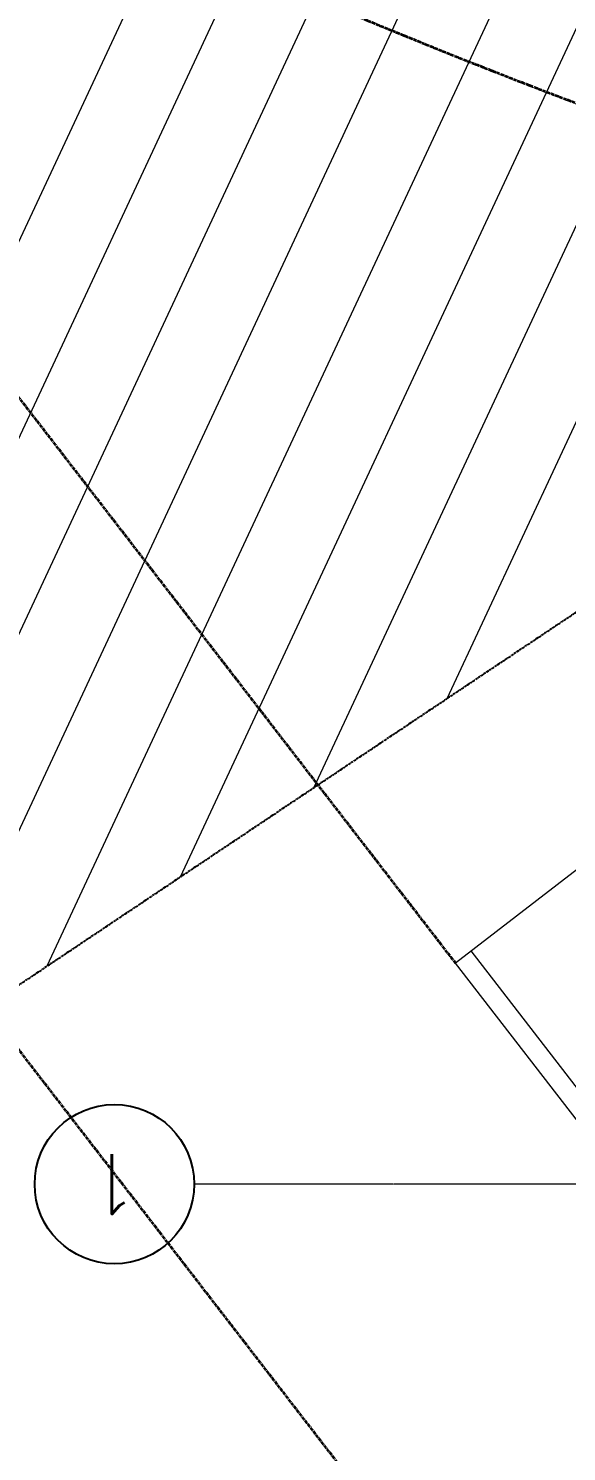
# Model space of a CAD drawing. Header units: inches. Extents: x 0 to 235202, y 0 to 184293.
# Drawn here: x 127631 to 131680, y 131428 to 142143 of the extents above; entities that cross this region are included whole.
import ezdxf
from ezdxf.enums import TextEntityAlignment as Align

# ---------------------------------------------------------------- set-up
doc = ezdxf.new("R2010")
doc.units = ezdxf.units.IN
doc.header["$MEASUREMENT"] = 0
for name, pattern in [('CENTER', [2, 1.25, -0.25, 0.25, -0.25]), ('CENTER2', [1.125, 0.75, -0.125, 0.125, -0.125]), ('PHANTOM2', [1.25, 0.625, -0.125, 0.125, -0.125, 0.125, -0.125])]:
    doc.linetypes.add(name, pattern=pattern)
doc.layers.add('.5', color=8, linetype='Continuous', lineweight=0)
doc.layers.add('DIM', color=251, linetype='Continuous', lineweight=0)
for name, color, linetype in [('1', 1, 'CENTER'), ('GRID_TXT45', 4, 'Continuous'), ('M-X-BKGD', 8, 'Continuous'), ('WINDOW ELEV', 3, 'Continuous')]:
    doc.layers.add(name, color=color, linetype=linetype)
doc.styles.add('SIMPLEX', font='simplex.shx')
doc.styles.get("Standard").update_dxf_attribs({"font": 'arial.ttf'})
doc.linetypes.add('FENCE_LINE', pattern='A,0.5,-0.1,["X",Standard,S=0.1,R=0,X=-0.02,Y=-0.05],-0.1', length=0.7)

# ---------------------------------------------------------------- blocks, each defined once
blk = doc.blocks.new('FLOOR PLAN REV 2')
at = {"layer": '.5', "color": 8, "linetype": 'CENTER', "ltscale": 10}
blk.add_line((118917, 233269), (54403, 233269), dxfattribs=at)
at = {"color": 8}
blk.add_circle((53803, 233268), 600, dxfattribs=at)
at = {"layer": '1', "color": 8, "linetype": 'PHANTOM2', "ltscale": 20}
blk.add_line((61164, 240176), (48990, 232026), dxfattribs=at)
at = {"layer": 'DIM', "color": 8, "linetype": 'Continuous'}
for p, q in [((51293, 233568), (59171, 250463)), ((52296, 234239), (59727, 250176)), ((50291, 232897), (58168, 249789)), ((53298, 234911), (60130, 249562)), ((49288, 232226), (57164, 249115)), ((54301, 235582), (60533, 248947)), ((55304, 236253), (60936, 248332)), ((56306, 236924), (61339, 247717))]:
    blk.add_line(p, q, dxfattribs=at)
at = {"layer": 'DIM', "color": 8, "linetype": 'CENTER2', "lineweight": 35, "ltscale": 30}
for p, q in [((56370, 234933), (47711, 246156)), ((87951, 189090), (44545, 245347))]:
    blk.add_line(p, q, dxfattribs=at)
at = {"layer": 'DIM', "color": 8, "linetype": 'FENCE_LINE', "ltscale": 25}
for p in [(62563, 239711), (95051, 184798)]:
    blk.add_line(p, (56370, 234933), dxfattribs=at)
at = {"layer": 'DIM', "color": 8, "linetype": 'Continuous', "ltscale": 25}
blk.add_line((95241, 184798), (56488, 235024), dxfattribs=at)
at = {"layer": 'DIM', "color": 8, "linetype": 'Continuous'}
blk.add_arc((76434, 292014), 51111, 236.5614, 351.1141, dxfattribs=at)
at = {"layer": 'DIM', "color": 8, "linetype": 'CENTER2', "lineweight": 35, "ltscale": 30}
blk.add_arc((76434, 292014), 54111, 237.9393, 255.1469, dxfattribs=at)
at = {"layer": 'GRID_TXT45', "color": 8, "style": 'SIMPLEX'}
for p in [(53803, 233268), (53803, 227018), (53803, 220768)]:
    blk.add_attdef('GRD_TXT', text='', height=450, rotation=180, dxfattribs=at).set_placement(p, align=Align.MIDDLE_CENTER)
blk = doc.blocks.new('PLAN REV 1')
at = {"layer": 'WINDOW ELEV', "color": 1}
ref = blk.add_blockref('FLOOR PLAN REV 2', (115855, -22752), dxfattribs=at)
ref.add_attrib('GRD_TXT', '1', dxfattribs={"layer": 'GRID_TXT45', "color": 8, "height": 450, "rotation": 180, "style": 'SIMPLEX'}).set_placement((169658, 198016), align=Align.MIDDLE_CENTER)
ref.add_attrib('GRD_TXT', '1', dxfattribs={"layer": 'GRID_TXT45', "color": 8, "height": 450, "rotation": 180, "style": 'SIMPLEX'}).set_placement((169658, 204267), align=Align.MIDDLE_CENTER)
ref.add_attrib('GRD_TXT', '1', dxfattribs={"layer": 'GRID_TXT45', "color": 8, "height": 450, "rotation": 180, "style": 'SIMPLEX'}).set_placement((169658, 210516), align=Align.MIDDLE_CENTER)

msp = doc.modelspace()

# ---------------------------------------------------------------- block references
at = {"layer": 'M-X-BKGD', "color": 8}
msp.add_blockref('PLAN REV 1', (-41380, -77075), dxfattribs=at)

doc.saveas('drawing.dxf')
